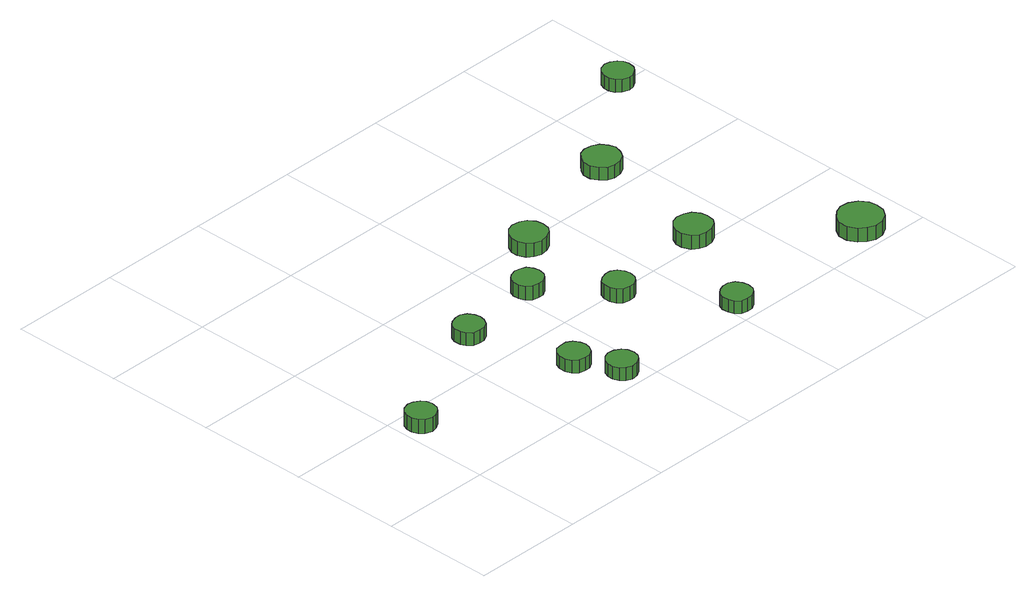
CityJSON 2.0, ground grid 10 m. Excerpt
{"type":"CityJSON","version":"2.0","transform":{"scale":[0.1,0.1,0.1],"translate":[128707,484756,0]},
"CityObjects":{
"tree1":{"type":"SolitaryVegetationObject","attributes":{"function":"something"},"geometry":[{"type":"MultiSurface","lod":"1","boundaries":[[[0,1,2,3,4,5,6,7,8,9,10,11,12,13,14]],[[15,16,17,18,19,20,21,22,23,24,25,26,27,28,29]],[[0,29,28,1]],[[1,28,27,2]],[[2,27,26,3]],[[3,26,25,4]],[[4,25,24,5]],[[5,24,23,6]],[[6,23,22,7]],[[7,22,21,8]],[[8,21,20,9]],[[9,20,19,10]],[[10,19,18,11]],[[11,18,17,12]],[[12,17,16,13]],[[13,16,15,14]],[[14,15,29,0]]]}]},
"tree2":{"type":"SolitaryVegetationObject","attributes":{"function":"something"},"geometry":[{"type":"MultiSurface","lod":"1","boundaries":[[[30,31,32,33,34,35,36,37,38,39,40,41,42,43,44]],[[45,46,47,48,49,50,51,52,53,54,55,56,57,58,59]],[[30,59,58,31]],[[31,58,57,32]],[[32,57,56,33]],[[33,56,55,34]],[[34,55,54,35]],[[35,54,53,36]],[[36,53,52,37]],[[37,52,51,38]],[[38,51,50,39]],[[39,50,49,40]],[[40,49,48,41]],[[41,48,47,42]],[[42,47,46,43]],[[43,46,45,44]],[[44,45,59,30]]]}]},
"tree3":{"type":"SolitaryVegetationObject","attributes":{"function":"something"},"geometry":[{"type":"MultiSurface","lod":"1","boundaries":[[[60,61,62,63,64,65,66,67,68,69,70,71,72,73,74]],[[75,76,77,78,79,80,81,82,83,84,85,86,87,88,89]],[[60,89,88,61]],[[61,88,87,62]],[[62,87,86,63]],[[63,86,85,64]],[[64,85,84,65]],[[65,84,83,66]],[[66,83,82,67]],[[67,82,81,68]],[[68,81,80,69]],[[69,80,79,70]],[[70,79,78,71]],[[71,78,77,72]],[[72,77,76,73]],[[73,76,75,74]],[[74,75,89,60]]]}]},
"tree4":{"type":"SolitaryVegetationObject","attributes":{"function":"something"},"geometry":[{"type":"MultiSurface","lod":"1","boundaries":[[[90,91,92,93,94,95,96,97,98,99,100,101,102,103,104]],[[105,106,107,108,109,110,111,112,113,114,115,116,117,118,119]],[[90,119,118,91]],[[91,118,117,92]],[[92,117,116,93]],[[93,116,115,94]],[[94,115,114,95]],[[95,114,113,96]],[[96,113,112,97]],[[97,112,111,98]],[[98,111,110,99]],[[99,110,109,100]],[[100,109,108,101]],[[101,108,107,102]],[[102,107,106,103]],[[103,106,105,104]],[[104,105,119,90]]]}]},
"tree5":{"type":"SolitaryVegetationObject","attributes":{"function":"something"},"geometry":[{"type":"MultiSurface","lod":"1","boundaries":[[[120,121,122,123,124,125,126,127,128,129,130,131,132,133,134]],[[135,136,137,138,139,140,141,142,143,144,145,146,147,148,149]],[[120,149,148,121]],[[121,148,147,122]],[[122,147,146,123]],[[123,146,145,124]],[[124,145,144,125]],[[125,144,143,126]],[[126,143,142,127]],[[127,142,141,128]],[[128,141,140,129]],[[129,140,139,130]],[[130,139,138,131]],[[131,138,137,132]],[[132,137,136,133]],[[133,136,135,134]],[[134,135,149,120]]]}]},
"tree6":{"type":"SolitaryVegetationObject","attributes":{"function":"something"},"geometry":[{"type":"MultiSurface","lod":"1","boundaries":[[[150,151,152,153,154,155,156,157,158,159,160,161,162,163,164]],[[165,166,167,168,169,170,171,172,173,174,175,176,177,178,179]],[[150,179,178,151]],[[151,178,177,152]],[[152,177,176,153]],[[153,176,175,154]],[[154,175,174,155]],[[155,174,173,156]],[[156,173,172,157]],[[157,172,171,158]],[[158,171,170,159]],[[159,170,169,160]],[[160,169,168,161]],[[161,168,167,162]],[[162,167,166,163]],[[163,166,165,164]],[[164,165,179,150]]]}]},
"tree7":{"type":"SolitaryVegetationObject","attributes":{"function":"something"},"geometry":[{"type":"MultiSurface","lod":"1","boundaries":[[[180,181,182,183,184,185,186,187,188,189,190,191,192,193,194]],[[195,196,197,198,199,200,201,202,203,204,205,206,207,208,209]],[[180,209,208,181]],[[181,208,207,182]],[[182,207,206,183]],[[183,206,205,184]],[[184,205,204,185]],[[185,204,203,186]],[[186,203,202,187]],[[187,202,201,188]],[[188,201,200,189]],[[189,200,199,190]],[[190,199,198,191]],[[191,198,197,192]],[[192,197,196,193]],[[193,196,195,194]],[[194,195,209,180]]]}]},
"tree8":{"type":"SolitaryVegetationObject","attributes":{"function":"something"},"geometry":[{"type":"MultiSurface","lod":"1","boundaries":[[[210,211,212,213,214,215,216,217,218,219,220,221,222,223,224]],[[225,226,227,228,229,230,231,232,233,234,235,236,237,238,239]],[[210,239,238,211]],[[211,238,237,212]],[[212,237,236,213]],[[213,236,235,214]],[[214,235,234,215]],[[215,234,233,216]],[[216,233,232,217]],[[217,232,231,218]],[[218,231,230,219]],[[219,230,229,220]],[[220,229,228,221]],[[221,228,227,222]],[[222,227,226,223]],[[223,226,225,224]],[[224,225,239,210]]]}]},
"tree9":{"type":"SolitaryVegetationObject","attributes":{"function":"something"},"geometry":[{"type":"MultiSurface","lod":"1","boundaries":[[[240,241,242,243,244,245,246,247,248,249,250,251,252,253,254]],[[255,256,257,258,259,260,261,262,263,264,265,266,267,268,269]],[[240,269,268,241]],[[241,268,267,242]],[[242,267,266,243]],[[243,266,265,244]],[[244,265,264,245]],[[245,264,263,246]],[[246,263,262,247]],[[247,262,261,248]],[[248,261,260,249]],[[249,260,259,250]],[[250,259,258,251]],[[251,258,257,252]],[[252,257,256,253]],[[253,256,255,254]],[[254,255,269,240]]]}]},
"tree10":{"type":"SolitaryVegetationObject","attributes":{"function":"something"},"geometry":[{"type":"MultiSurface","lod":"1","boundaries":[[[270,271,272,273,274,275,276,277,278,279,280,281,282,283,284]],[[285,286,287,288,289,290,291,292,293,294,295,296,297,298,299]],[[270,299,298,271]],[[271,298,297,272]],[[272,297,296,273]],[[273,296,295,274]],[[274,295,294,275]],[[275,294,293,276]],[[276,293,292,277]],[[277,292,291,278]],[[278,291,290,279]],[[279,290,289,280]],[[280,289,288,281]],[[281,288,287,282]],[[282,287,286,283]],[[283,286,285,284]],[[284,285,299,270]]]}]},
"tree11":{"type":"SolitaryVegetationObject","attributes":{"function":"something"},"geometry":[{"type":"MultiSurface","lod":"1","boundaries":[[[300,301,302,303,304,305,306,307,308,309,310,311,312,313,314]],[[315,316,317,318,319,320,321,322,323,324,325,326,327,328,329]],[[300,329,328,301]],[[301,328,327,302]],[[302,327,326,303]],[[303,326,325,304]],[[304,325,324,305]],[[305,324,323,306]],[[306,323,322,307]],[[307,322,321,308]],[[308,321,320,309]],[[309,320,319,310]],[[310,319,318,311]],[[311,318,317,312]],[[312,317,316,313]],[[313,316,315,314]],[[314,315,329,300]]]}]},
"tree12":{"type":"SolitaryVegetationObject","attributes":{"function":"something"},"geometry":[{"type":"MultiSurface","lod":"1","boundaries":[[[330,331,332,333,334,335,336,337,338,339,340,341,342,343,344]],[[345,346,347,348,349,350,351,352,353,354,355,356,357,358,359]],[[330,359,358,331]],[[331,358,357,332]],[[332,357,356,333]],[[333,356,355,334]],[[334,355,354,335]],[[335,354,353,336]],[[336,353,352,337]],[[337,352,351,338]],[[338,351,350,339]],[[339,350,349,340]],[[340,349,348,341]],[[341,348,347,342]],[[342,347,346,343]],[[343,346,345,344]],[[344,345,359,330]]]}]}
},
"vertices":[
[32,82,18],[31,87,18],[28,91,18],[23,94,18],[18,95,18],[12,93,18],[8,89,18],[6,84,18],[6,79,18],[8,74,18],[12,70,18],[18,68,18],[23,69,18],[28,72,18],[31,76,18],[31,76,5],[28,72,5],[23,69,5],[18,68,5],[12,70,5],[8,74,5],[6,79,5],[6,84,5],[8,89,5],[12,93,5],[18,95,5],[23,94,5],[28,91,5],[31,87,5],[32,82,5],
[147,140,17],[146,145,17],[143,150,17],[138,153,17],[133,153,17],[127,151,17],[123,148,17],[121,143,17],[121,137,17],[123,132,17],[127,128,17],[133,127,17],[138,127,17],[143,130,17],[146,135,17],[146,135,5],[143,130,5],[138,127,5],[133,127,5],[127,128,5],[123,132,5],[121,137,5],[121,143,5],[123,148,5],[127,151,5],[133,153,5],[138,153,5],[143,150,5],[146,145,5],[147,140,5],
[175,53,18],[174,58,18],[171,63,18],[166,66,18],[161,66,18],[155,65,18],[151,61,18],[149,56,18],[149,50,18],[151,45,18],[155,41,18],[161,40,18],[166,40,18],[171,43,18],[174,48,18],[174,48,6],[171,43,6],[166,40,6],[161,40,6],[155,41,6],[151,45,6],[149,50,6],[149,56,6],[151,61,6],[155,65,6],[161,66,6],[166,66,6],[171,63,6],[174,58,6],[175,53,6],
[193,18,18],[192,24,18],[189,28,18],[184,31,18],[178,32,18],[173,30,18],[169,26,18],[167,21,18],[167,16,18],[169,11,18],[173,7,18],[178,5,18],[184,6,18],[189,9,18],[192,13,18],[192,13,6],[189,9,6],[184,6,6],[178,5,6],[173,7,6],[169,11,6],[167,16,6],[167,21,6],[169,26,6],[173,30,6],[178,32,6],[184,31,6],[189,28,6],[192,24,6],[193,18,6],
[226,152,17],[225,157,17],[222,162,17],[217,164,17],[212,165,17],[206,163,17],[202,160,17],[200,155,17],[200,149,17],[202,144,17],[206,140,17],[212,139,17],[217,139,17],[222,142,17],[225,146,17],[225,146,4],[222,142,4],[217,139,4],[212,139,4],[206,140,4],[202,144,4],[200,149,4],[200,155,4],[202,160,4],[206,163,4],[212,165,4],[217,164,4],[222,162,4],[225,157,4],[226,152,4],
[270,96,19],[269,101,19],[266,106,19],[261,109,19],[256,109,19],[250,107,19],[246,104,19],[244,99,19],[244,93,19],[246,88,19],[250,84,19],[256,83,19],[261,83,19],[266,86,19],[269,90,19],[269,90,6],[266,86,6],[261,83,6],[256,83,6],[250,84,6],[246,88,6],[244,93,6],[244,99,6],[246,104,6],[250,107,6],[256,109,6],[261,109,6],[266,106,6],[269,101,6],[270,96,6],
[323,19,18],[322,24,18],[319,29,18],[314,32,18],[308,32,18],[303,30,18],[299,27,18],[297,22,18],[297,16,18],[299,11,18],[303,7,18],[308,6,18],[314,6,18],[319,9,18],[322,13,18],[322,13,6],[319,9,6],[314,6,6],[308,6,6],[303,7,6],[299,11,6],[297,16,6],[297,22,6],[299,27,6],[303,30,6],[308,32,6],[314,32,6],[319,29,6],[322,24,6],[323,19,6],
[275,195,17],[274,201,17],[270,207,17],[264,210,17],[257,211,17],[251,209,17],[246,204,17],[243,198,17],[243,192,17],[246,185,17],[251,181,17],[257,179,17],[264,180,17],[270,183,17],[274,188,17],[274,188,4],[270,183,4],[264,180,4],[257,179,4],[251,181,4],[246,185,4],[243,192,4],[243,198,4],[246,204,4],[251,209,4],[257,211,4],[264,210,4],[270,207,4],[274,201,4],[275,195,4],
[372,110,17],[371,116,17],[367,122,17],[361,125,17],[354,126,17],[348,124,17],[343,119,17],[340,113,17],[340,107,17],[343,100,17],[348,96,17],[354,94,17],[361,95,17],[367,98,17],[371,103,17],[371,103,4],[367,98,4],[361,95,4],[354,94,4],[348,96,4],[343,100,4],[340,107,4],[340,113,4],[343,119,4],[348,124,4],[354,126,4],[361,125,4],[367,122,4],[371,116,4],[372,110,4],
[391,227,18],[389,233,18],[385,239,18],[379,242,18],[372,243,18],[366,241,18],[361,236,18],[358,230,18],[358,223,18],[361,217,18],[366,212,18],[372,210,18],[379,211,18],[385,214,18],[389,220,18],[389,220,6],[385,214,6],[379,211,6],[372,210,6],[366,212,6],[361,217,6],[358,223,6],[358,230,6],[361,236,6],[366,241,6],[372,243,6],[379,242,6],[385,239,6],[389,233,6],[391,227,6],
[473,24,18],[472,31,18],[467,38,18],[460,42,18],[452,43,18],[445,40,18],[439,35,18],[435,28,18],[435,20,18],[439,12,18],[445,7,18],[452,4,18],[460,5,18],[467,9,18],[472,16,18],[472,16,5],[467,9,5],[460,5,5],[452,4,5],[445,7,5],[439,12,5],[435,20,5],[435,28,5],[439,35,5],[445,40,5],[452,43,5],[460,42,5],[467,38,5],[472,31,5],[473,24,5],
[483,301,18],[482,306,18],[479,310,18],[474,313,18],[469,314,18],[463,312,18],[459,308,18],[457,303,18],[457,298,18],[459,293,18],[463,289,18],[469,287,18],[474,288,18],[479,291,18],[482,295,18],[482,295,6],[479,291,6],[474,288,6],[469,287,6],[463,289,6],[459,293,6],[457,298,6],[457,303,6],[459,308,6],[463,312,6],[469,314,6],[474,313,6],[479,310,6],[482,306,6],[483,301,6]
]}
